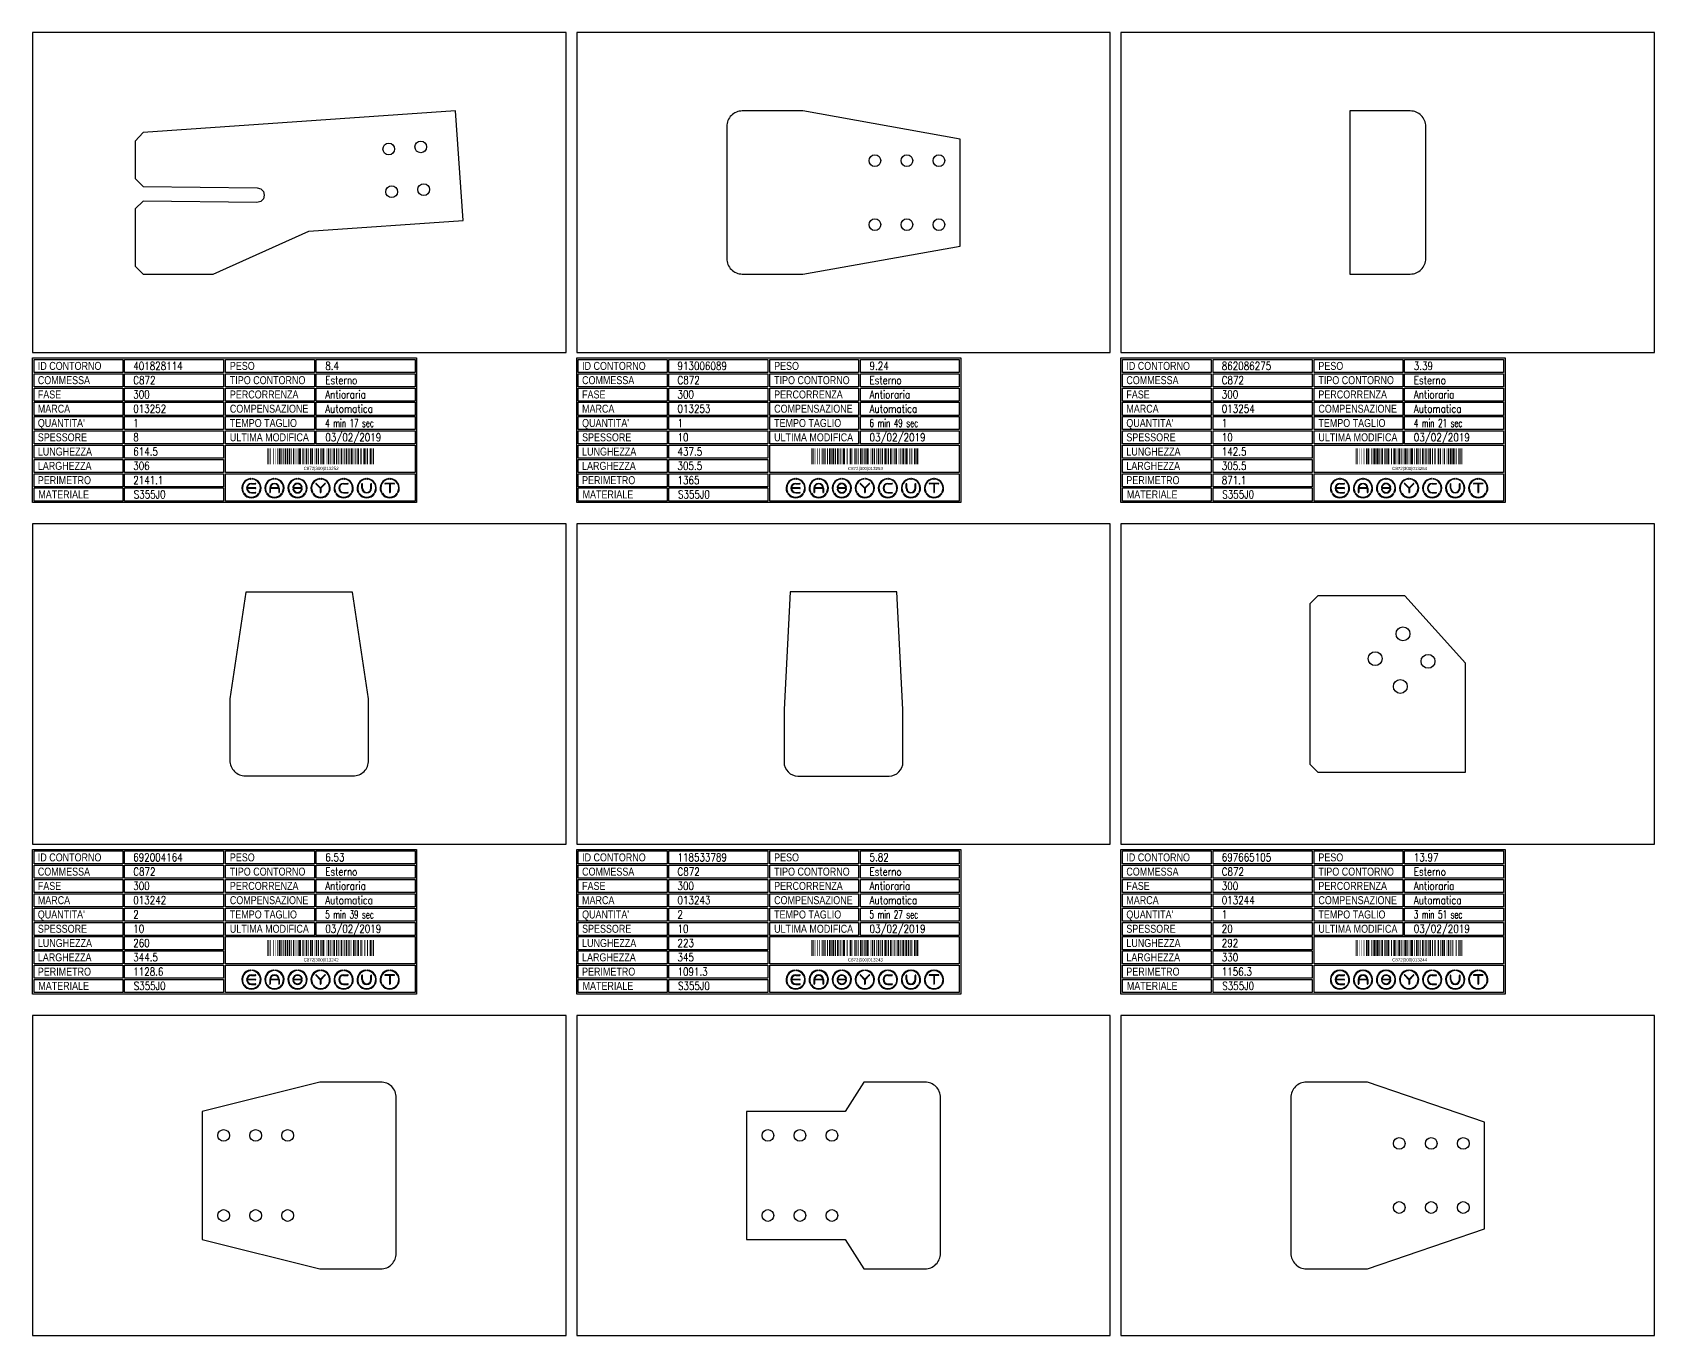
# Model space of a CAD drawing. Header units: millimetres. Extents: x 10000 to 53102, y 10000 to 35064.
# Drawn here: x 15100 to 18140, y 28938 to 31380 of the extents above; entities that cross this region are included whole.
import ezdxf
from ezdxf.enums import TextEntityAlignment as Align

# ---------------------------------------------------------------- set-up
doc = ezdxf.new("R2010")
doc.units = ezdxf.units.MM
doc.styles.add('EasyCutStyle', font='romans.shx', dxfattribs={"width": 0.8})
doc.styles.add('EasyCutStyle1', font='arial.ttf', dxfattribs={"width": 0.8})

# ---------------------------------------------------------------- blocks, each defined once
blk = doc.blocks.new('BlockShape01')
at = {"color": 253}
blk.add_lwpolyline([(0, 0), (720, 0), (720, -271), (0, -271)], close=True, dxfattribs=at)
at = {"color": 2}
for points in [[(3, -2.9), (169.3, -2.9), (169.3, -27.3), (3, -27.3)], [(3, -2.9), (169.3, -2.9), (169.3, -27.3), (3, -27.3)], [(3, -29.6), (169.3, -29.6), (169.3, -54), (3, -54)], [(361.9, -2.9), (528.3, -2.9), (528.3, -27.3), (361.9, -27.3)], [(361.9, -29.6), (528.3, -29.6), (528.3, -54), (361.9, -54)], [(3, -56.4), (169.3, -56.4), (169.3, -80.8), (3, -80.8)], [(361.9, -56.4), (528.3, -56.4), (528.3, -80.8), (361.9, -80.8)], [(3, -83.1), (169.3, -83.1), (169.3, -107.6), (3, -107.6)], [(361.9, -83.1), (528.3, -83.1), (528.3, -107.6), (361.9, -107.6)], [(3, -109.9), (169.3, -109.9), (169.3, -134.3), (3, -134.3)], [(361.9, -109.9), (528.3, -109.9), (528.3, -134.3), (361.9, -134.3)], [(3, -136.7), (169.3, -136.7), (169.3, -161.1), (3, -161.1)], [(361.9, -136.7), (528.3, -136.7), (528.3, -161.1), (361.9, -161.1)], [(3, -163.4), (169.3, -163.4), (169.3, -187.9), (3, -187.9)], [(3, -190.2), (169.3, -190.2), (169.3, -214.6), (3, -214.6)], [(3, -217), (169.3, -217), (169.3, -241.4), (3, -241.4)], [(3, -243.7), (169.3, -243.7), (169.3, -268.1), (3, -268.1)]]:
    blk.add_lwpolyline(points, close=True, dxfattribs=at)
at = {"color": 1}
for points in [[(172.7, -2.9), (358.1, -2.9), (358.1, -27.3), (172.7, -27.3)], [(172.7, -29.6), (358.1, -29.6), (358.1, -54), (172.7, -54)], [(531.6, -2.9), (717, -2.9), (717, -27.3), (531.6, -27.3)], [(531.6, -29.6), (717, -29.6), (717, -54), (531.6, -54)], [(172.7, -56.4), (358.1, -56.4), (358.1, -80.8), (172.7, -80.8)], [(531.6, -56.4), (717, -56.4), (717, -80.8), (531.6, -80.8)], [(172.7, -83.1), (358.1, -83.1), (358.1, -107.6), (172.7, -107.6)], [(531.6, -83.1), (717, -83.1), (717, -107.6), (531.6, -107.6)], [(172.7, -109.9), (358.1, -109.9), (358.1, -134.3), (172.7, -134.3)], [(531.6, -109.9), (717, -109.9), (717, -134.3), (531.6, -134.3)], [(172.7, -136.7), (358.1, -136.7), (358.1, -161.1), (172.7, -161.1)], [(531.6, -136.7), (717, -136.7), (717, -161.1), (531.6, -161.1)], [(172.7, -163.4), (358.1, -163.4), (358.1, -187.9), (172.7, -187.9)], [(361.9, -163.4), (717, -163.4), (717, -214.6), (361.9, -214.6)], [(172.7, -190.2), (358.1, -190.2), (358.1, -214.6), (172.7, -214.6)], [(172.7, -217), (358.1, -217), (358.1, -241.4), (172.7, -241.4)], [(361.9, -217), (717, -217), (717, -268.1), (361.9, -268.1)], [(172.7, -243.7), (358.1, -243.7), (358.1, -268.1), (172.7, -268.1)]]:
    blk.add_lwpolyline(points, close=True, dxfattribs=at)
at = {"color": 161, "style": 'EasyCutStyle1', "width": 0.8}
for s, p in [('ID CONTORNO', (10.1, -22.4)), ('PESO', (370, -22.4)), ('COMMESSA', (10.1, -49.1)), ('FASE', (10.1, -75.9)), ('TIPO CONTORNO', (370, -49.1)), ('PERCORRENZA', (370, -75.9)), ('MARCA', (10.1, -102.6)), ('COMPENSAZIONE', (370, -102.6)), ("QUANTITA'", (10.1, -129.4)), ('TEMPO TAGLIO', (370, -129.4)), ('SPESSORE', (10.1, -156.2)), ('ULTIMA MODIFICA', (370, -156.2)), ('LUNGHEZZA', (10.1, -182.9)), ('LARGHEZZA', (10.1, -209.7)), ('PERIMETRO', (10.1, -236.5)), ('MATERIALE', (11, -263.2))]:
    blk.add_text(s, height=15, dxfattribs=at).set_placement(p)
at = {"style": 'EasyCutStyle'}
for tag, p, width in [('IDSHAPE', (188.9, -22.4), 0.8), ('WEIGTHSHAPE', (548.8, -22.4), 0.8), ('ORDERSHAPE', (188.9, -49.1), 0.8), ('TYPESHAPE', (548.8, -49.1), 0.8), ('PHASESHAPE', (188.9, -75.9), 0.8), ('MKSHAPE', (188.9, -102.6), 0.8), ('JOUSHAPE', (548.8, -75.9), 0.8), ('COMPSHAPE', (548.8, -102.6), 0.8), ('QTASHAPE', (188.9, -129.4), 0.8), ('TIMECUTSHAPE', (548.8, -129.4), 0.65), ('TKSHAPE', (188.9, -156.2), 0.8), ('LASTMODIFYSHAPE', (548.8, -156.2), 0.8), ('LENGTHSHAPE', (188.9, -182.9), 0.8), ('HEIGHTSHAPE', (188.9, -209.7), 0.8), ('PERIMETERSHAPE', (188.9, -236.5), 0.8), ('MATSHAPE', (189.8, -263.2), 0.8)]:
    blk.add_attdef(tag, p, '', height=15, dxfattribs=dict(at, width=width))
blk = doc.blocks.new('Logo')
for color, points in [(140, [(-144.9, -7.2, -1), (-145.9, -7.6, -0.520567), (-131.2, 17.9, -1), (-131.1, 16.9, 0.520567)]), (256, [(-121.7, 0.5), (-137.5, 0.5, -0.394366), (-129.6, 7.9), (-121.7, 7.9, 1), (-121.7, 9), (-129.6, 9, 1), (-129.6, -9), (-121.7, -9, 1), (-121.7, -7.9), (-129.6, -7.9, -0.394366), (-137.5, -0.5), (-121.7, -0.5, 1)]), (140, [(-114.3, -7.2, 1), (-113.3, -7.6, 0.520567), (-128, 17.9, 0.916853), (-128.2, 16.9, 0.043377), (-128.1, 16.9, -0.520567)]), (140, [(-101.7, -7.2, -1), (-102.7, -7.6, -0.520567), (-88, 17.9, -1), (-87.9, 16.9, 0.520567)]), (140, [(-71.1, -7.2, 1), (-70.1, -7.6, 0.520567), (-84.8, 17.9, 1), (-84.9, 16.9, -0.520567)]), (140, [(-58.5, -7.2, -1), (-59.5, -7.6, -0.520567), (-44.8, 17.9, -1), (-44.7, 16.9, 0.520567)]), (256, [(-36.6, -0.5, -0.486114), (-35.5, -1.9, -0.776377), (-50.9, -2, 1), (-51.9, -2.3, 0.776377), (-34.5, -2.1, 0.486114), (-36.6, 0.5), (-49.8, 0.5, -0.486114), (-50.9, 1.9, -0.776377), (-35.5, 2, 1), (-34.5, 2.3, 0.776377), (-51.9, 2.1, 0.486114), (-49.8, -0.5)]), (140, [(-27.9, -7.2, 1), (-26.9, -7.6, 0.520567), (-41.6, 17.9, 1), (-41.7, 16.9, -0.520567)]), (140, [(-15.3, -7.2, -1), (-16.3, -7.6, -0.520567), (-1.6, 17.9, -1), (-1.5, 16.9, 0.520567)]), (256, [(0, 0.8), (-8.1, 8.8, 1), (-8.8, 8.1), (-0.5, -0.2), (-0.5, -7.9, 1), (0.5, -7.9), (0.5, -0.2), (8.8, 8.1, 1), (8.1, 8.8)]), (140, [(15.3, -7.2, 1), (16.3, -7.6, 0.520567), (1.6, 17.9, 1), (1.5, 16.9, -0.520567)]), (140, [(27.9, -7.2, -1), (26.9, -7.6, -0.520567), (41.6, 17.9, -1), (41.7, 16.9, 0.520567)]), (256, [(43.2, -9), (51.1, -9, 1), (51.1, -7.9), (43.2, -7.9, -1), (43.2, 7.9), (51.1, 7.9, 1), (51.1, 9), (43.2, 9, 1)]), (140, [(58.5, -7.2, 1), (59.5, -7.6, 0.520567), (44.8, 17.9, 1), (44.7, 16.9, -0.520567)]), (140, [(71.1, -7.2, -1), (70.1, -7.6, -0.520567), (84.8, 17.9, -1), (84.9, 16.9, 0.520567)]), (256, [(78.5, 0), (78.5, 7.9, 1), (77.4, 7.9), (77.4, 0, 1), (95.4, 0), (95.4, 7.9, 1), (94.3, 7.9), (94.3, 0, -1)]), (140, [(101.7, -7.2, 1), (102.7, -7.6, 0.520567), (88, 17.9, 1), (87.9, 16.9, -0.520567)]), (140, [(114.3, -7.2, -1), (113.3, -7.6, -0.520567), (128, 17.9, -1), (128.1, 16.9, 0.520567)]), (256, [(121.1, 9, 1), (121.1, 7.9), (129.1, 7.9), (129.1, -7.9, 1), (130.1, -7.9), (130.1, 7.9), (138.1, 7.9, 1), (138.1, 9)]), (140, [(144.9, -7.2, 1), (145.9, -7.6, 0.520567), (131.2, 17.9, 1), (131.1, 16.9, -0.520567)]), (140, [(-114.9, -10.3, 1), (-115.7, -9.7, -0.520567), (-143.5, -9.7, 1), (-144.3, -10.3, 0.520567)]), (140, [(-71.7, -10.3, 1), (-72.5, -9.7, -0.520567), (-100.3, -9.7, 1), (-101.1, -10.3, 0.520567)]), (140, [(-28.5, -10.3, 1), (-29.3, -9.7, -0.520567), (-57.1, -9.7, 1), (-57.9, -10.3, 0.520567)]), (140, [(14.7, -10.3, 1), (13.9, -9.7, -0.520567), (-13.9, -9.7, 1), (-14.7, -10.3, 0.520567)]), (140, [(57.9, -10.3, 1), (57.1, -9.7, -0.520567), (29.3, -9.7, 1), (28.5, -10.3, 0.520567)]), (140, [(101.1, -10.3, 1), (100.3, -9.7, -0.520567), (72.5, -9.7, 1), (71.7, -10.3, 0.520567)]), (140, [(144.3, -10.3, 1), (143.5, -9.7, -0.520567), (115.7, -9.7, 1), (114.9, -10.3, 0.520567)])]:
    blk.add_hatch(color=color).paths.add_polyline_path(points)
h = blk.add_hatch(color=256)
h.paths.add_polyline_path([(-78.5, -0.5), (-78.5, -7.9, 1), (-77.4, -7.9), (-77.4, 0, 1), (-95.4, 0), (-95.4, -7.9, 1), (-94.3, -7.9), (-94.3, -0.5)])
h.paths.add_polyline_path([(-94.3, 0.5, -0.933992), (-78.5, 0.5)], flags=16)
for p, q in [((-121.7, 0.5), (-137.5, 0.5)), ((-129.6, 9), (-121.7, 9)), ((-129.6, 7.9), (-121.7, 7.9)), ((-95.4, 0), (-95.4, -7.9)), ((-78.5, 0.5), (-94.3, 0.5)), ((-77.4, 0), (-77.4, -7.9)), ((-36.6, 0.5), (-49.8, 0.5)), ((-0.5, -0.2), (-8.8, 8.1)), ((0, 0.8), (-8.1, 8.8)), ((0, 0.8), (8.1, 8.8)), ((0.5, -0.2), (8.8, 8.1)), ((43.2, 9), (51.1, 9)), ((43.2, 7.9), (51.1, 7.9)), ((77.4, 0), (77.4, 7.9)), ((78.5, 0), (78.5, 7.9)), ((94.3, 0), (94.3, 7.9)), ((95.4, 0), (95.4, 7.9)), ((138.1, 9), (121.1, 9)), ((129.1, 7.9), (121.1, 7.9)), ((129.1, 7.9), (129.1, -7.9)), ((130.1, 7.9), (130.1, -7.9)), ((138.1, 7.9), (130.1, 7.9)), ((-121.7, -0.5), (-137.5, -0.5)), ((-129.6, -7.9), (-121.7, -7.9)), ((-129.6, -9), (-121.7, -9)), ((-94.3, -0.5), (-94.3, -7.9)), ((-78.5, -0.5), (-94.3, -0.5)), ((-78.5, -0.5), (-78.5, -7.9)), ((-36.6, -0.5), (-49.8, -0.5)), ((-0.5, -0.2), (-0.5, -7.9)), ((0.5, -0.2), (0.5, -7.9)), ((43.2, -7.9), (51.1, -7.9)), ((43.2, -9), (51.1, -9))]:
    blk.add_line(p, q)
at = {"color": 140}
for centre, radius, start, end in [((-129.6, 0), 18, 95, 205), ((-129.6, 0), 16.9, 95, 205), ((-131.1, 17.4), 0.54, 275, 95), ((-128.1, 17.4), 0.54, 85, 265), ((-129.6, 0), 16.9, 335, 85), ((-129.6, 0), 18, 335, 85), ((-86.4, 0), 18, 95, 205), ((-86.4, 0), 16.9, 95, 205), ((-87.9, 17.4), 0.54, 275, 95), ((-84.9, 17.4), 0.54, 85, 265), ((-86.4, 0), 16.9, 335, 85), ((-86.4, 0), 18, 335, 85), ((-43.2, 0), 18, 95, 205), ((-43.2, 0), 16.9, 95, 205), ((-44.7, 17.4), 0.54, 275, 95), ((-41.7, 17.4), 0.54, 85, 265), ((-43.2, 0), 16.9, 335, 85), ((-43.2, 0), 18, 335, 85), ((0, 0), 18, 95, 205), ((0, 0), 16.9, 95, 205), ((-1.5, 17.4), 0.54, 275, 95), ((1.5, 17.4), 0.54, 85, 265), ((0, 0), 16.9, 335, 85), ((0, 0), 18, 335, 85), ((43.2, 0), 18, 95, 205), ((43.2, 0), 16.9, 95, 205), ((41.7, 17.4), 0.54, 275, 95), ((44.7, 17.4), 0.54, 85, 265), ((43.2, 0), 16.9, 335, 85), ((43.2, 0), 18, 335, 85), ((86.4, 0), 18, 95, 205), ((86.4, 0), 16.9, 95, 205), ((84.9, 17.4), 0.54, 275, 95), ((87.9, 17.4), 0.54, 85, 265), ((86.4, 0), 16.9, 335, 85), ((86.4, 0), 18, 335, 85), ((129.6, 0), 18, 95, 205), ((129.6, 0), 16.9, 95, 205), ((128.1, 17.4), 0.54, 275, 95), ((131.1, 17.4), 0.54, 85, 265), ((129.6, 0), 16.9, 335, 85), ((129.6, 0), 18, 335, 85), ((-145.4, -7.4), 0.54, 205, 25), ((-143.9, -10), 0.54, 35, 215), ((-129.6, 0), 18, 215, 325), ((-129.6, 0), 16.9, 215, 325), ((-115.3, -10), 0.54, 325, 145), ((-113.8, -7.4), 0.54, 155, 335), ((-102.2, -7.4), 0.54, 205, 25), ((-100.7, -10), 0.54, 35, 215), ((-86.4, 0), 18, 215, 325), ((-86.4, 0), 16.9, 215, 325), ((-72.1, -10), 0.54, 325, 145), ((-70.6, -7.4), 0.54, 155, 335), ((-59, -7.4), 0.54, 205, 25), ((-57.5, -10), 0.54, 35, 215), ((-43.2, 0), 18, 215, 325), ((-43.2, 0), 16.9, 215, 325), ((-28.9, -10), 0.54, 325, 145), ((-27.4, -7.4), 0.54, 155, 335), ((-15.8, -7.4), 0.54, 205, 25), ((-14.3, -10), 0.54, 35, 215), ((0, 0), 18, 215, 325), ((0, 0), 16.9, 215, 325), ((14.3, -10), 0.54, 325, 145), ((15.8, -7.4), 0.54, 155, 335), ((27.4, -7.4), 0.54, 205, 25), ((28.9, -10), 0.54, 35, 215), ((43.2, 0), 18, 215, 325), ((43.2, 0), 16.9, 215, 325), ((57.5, -10), 0.54, 325, 145), ((59, -7.4), 0.54, 155, 335), ((70.6, -7.4), 0.54, 205, 25), ((72.1, -10), 0.54, 35, 215), ((86.4, 0), 18, 215, 325), ((86.4, 0), 16.9, 215, 325), ((100.7, -10), 0.54, 325, 145), ((102.2, -7.4), 0.54, 155, 335), ((113.8, -7.4), 0.54, 205, 25), ((115.3, -10), 0.54, 35, 215), ((129.6, 0), 18, 215, 325), ((129.6, 0), 16.9, 215, 325), ((143.9, -10), 0.54, 325, 145), ((145.4, -7.4), 0.54, 155, 335)]:
    blk.add_arc(centre, radius, start, end, dxfattribs=at)
for centre, radius, start, end in [((-129.6, 0), 9, 90, 270), ((-129.6, 0), 7.92, 90, 176.0904), ((-121.7, 8.5), 0.54, 270, 90), ((-121.7, 0), 0.54, 270, 90), ((-86.4, 0), 9, 0, 180), ((-86.4, 0), 7.92, 3.9096, 176.0904), ((-49.8, 1.6), 2.16, 166.2998, 270), ((-43.2, 0), 9, 15, 166.2998), ((-43.2, 0), 7.92, 15, 166.2998), ((-49.8, 1.6), 1.08, 166.2998, 270), ((-36.6, -1.6), 2.16, 346.2998, 90), ((-35, 2.2), 0.54, 195, 15), ((-8.5, 8.5), 0.54, 45, 225), ((8.5, 8.5), 0.54, 315, 135), ((43.2, 0), 9, 90, 270), ((43.2, 0), 7.92, 90, 270), ((51.1, 8.5), 0.54, 270, 90), ((77.9, 7.9), 0.54, 0, 180), ((86.4, 0), 9, 180, 0), ((86.4, 0), 7.92, 180, 0), ((94.9, 7.9), 0.54, 0, 180), ((121.1, 8.5), 0.54, 90, 270), ((138.1, 8.5), 0.54, 270, 90), ((-129.6, 0), 7.92, 183.9096, 270), ((-121.7, -8.5), 0.54, 270, 90), ((-94.9, -7.9), 0.54, 180, 0), ((-77.9, -7.9), 0.54, 180, 0), ((-51.4, -2.2), 0.54, 15, 195), ((-43.2, 0), 9, 195, 346.2998), ((-43.2, 0), 7.92, 195, 346.2998), ((-36.6, -1.6), 1.08, 346.2998, 90), ((0, -7.9), 0.54, 180, 0), ((51.1, -8.5), 0.54, 270, 90), ((129.6, -7.9), 0.54, 180, 0)]:
    blk.add_arc(centre, radius, start, end)
blk = doc.blocks.new('692004164_128', base_point=(170, -347.8))
at = {"linetype": 'Continuous'}
for points, const_width in [([(171, -347.8), (171, -317.8)], 2), ([(173.5, -347.8), (173.5, -317.8)], 1), ([(176.5, -347.8), (176.5, -317.8)], 1), ([(181.5, -347.8), (181.5, -317.8)], 1), ([(185.5, -347.8), (185.5, -317.8)], 1), ([(190, -347.8), (190, -317.8)], 2), ([(193.5, -347.8), (193.5, -317.8)], 3), ([(196.5, -347.8), (196.5, -317.8)], 1), ([(200, -347.8), (200, -317.8)], 2), ([(204.5, -347.8), (204.5, -317.8)], 3), ([(208, -347.8), (208, -317.8)], 2), ([(211.5, -347.8), (211.5, -317.8)], 3), ([(215, -347.8), (215, -317.8)], 2), ([(219.5, -347.8), (219.5, -317.8)], 3), ([(223.5, -347.8), (223.5, -317.8)], 1), ([(225.5, -347.8), (225.5, -317.8)], 1), ([(227.5, -347.8), (227.5, -317.8)], 1), ([(231, -347.8), (231, -317.8)], 4), ([(237, -347.8), (237, -317.8)], 2), ([(240.5, -347.8), (240.5, -317.8)], 1), ([(243.5, -347.8), (243.5, -317.8)], 3), ([(247.5, -347.8), (247.5, -317.8)], 1), ([(251.5, -347.8), (251.5, -317.8)], 3), ([(255, -347.8), (255, -317.8)], 2), ([(258.5, -347.8), (258.5, -317.8)], 1), ([(262.5, -347.8), (262.5, -317.8)], 3), ([(266, -347.8), (266, -317.8)], 2), ([(269.5, -347.8), (269.5, -317.8)], 1), ([(271.5, -347.8), (271.5, -317.8)], 1), ([(275, -347.8), (275, -317.8)], 4), ([(280.5, -347.8), (280.5, -317.8)], 1), ([(284.5, -347.8), (284.5, -317.8)], 3), ([(288, -347.8), (288, -317.8)], 2), ([(291.5, -347.8), (291.5, -317.8)], 1), ([(295.5, -347.8), (295.5, -317.8)], 3), ([(300, -347.8), (300, -317.8)], 2), ([(303, -347.8), (303, -317.8)], 2), ([(306.5, -347.8), (306.5, -317.8)], 1), ([(309.5, -347.8), (309.5, -317.8)], 3), ([(314, -347.8), (314, -317.8)], 2), ([(318.5, -347.8), (318.5, -317.8)], 3), ([(322.5, -347.8), (322.5, -317.8)], 1), ([(325, -347.8), (325, -317.8)], 2), ([(328.5, -347.8), (328.5, -317.8)], 1), ([(332.5, -347.8), (332.5, -317.8)], 3), ([(336, -347.8), (336, -317.8)], 2), ([(340.5, -347.8), (340.5, -317.8)], 3), ([(344.5, -347.8), (344.5, -317.8)], 1), ([(346.5, -347.8), (346.5, -317.8)], 1), ([(348.5, -347.8), (348.5, -317.8)], 1), ([(353, -347.8), (353, -317.8)], 2), ([(358, -347.8), (358, -317.8)], 2), ([(363.5, -347.8), (363.5, -317.8)], 3), ([(366.5, -347.8), (366.5, -317.8)], 1), ([(369, -347.8), (369, -317.8)], 2)]:
    blk.add_lwpolyline(points, dxfattribs=dict(at, const_width=const_width))
blk.add_text('C872|300|013242', height=6).set_placement((271, -358.3), align=Align.CENTER)
blk = doc.blocks.new('118533789_128', base_point=(151.5, -347.5))
at = {"linetype": 'Continuous'}
for points, const_width in [([(152.5, -347.5), (152.5, -317.5)], 2), ([(155, -347.5), (155, -317.5)], 1), ([(158, -347.5), (158, -317.5)], 1), ([(163, -347.5), (163, -317.5)], 1), ([(167, -347.5), (167, -317.5)], 1), ([(171.5, -347.5), (171.5, -317.5)], 2), ([(175, -347.5), (175, -317.5)], 3), ([(178, -347.5), (178, -317.5)], 1), ([(181.5, -347.5), (181.5, -317.5)], 2), ([(186, -347.5), (186, -317.5)], 3), ([(189.5, -347.5), (189.5, -317.5)], 2), ([(193, -347.5), (193, -317.5)], 3), ([(196.5, -347.5), (196.5, -317.5)], 2), ([(201, -347.5), (201, -317.5)], 3), ([(205, -347.5), (205, -317.5)], 1), ([(207, -347.5), (207, -317.5)], 1), ([(209, -347.5), (209, -317.5)], 1), ([(212.5, -347.5), (212.5, -317.5)], 4), ([(218.5, -347.5), (218.5, -317.5)], 2), ([(222, -347.5), (222, -317.5)], 1), ([(225, -347.5), (225, -317.5)], 3), ([(229, -347.5), (229, -317.5)], 1), ([(233, -347.5), (233, -317.5)], 3), ([(236.5, -347.5), (236.5, -317.5)], 2), ([(240, -347.5), (240, -317.5)], 1), ([(244, -347.5), (244, -317.5)], 3), ([(247.5, -347.5), (247.5, -317.5)], 2), ([(251, -347.5), (251, -317.5)], 1), ([(253, -347.5), (253, -317.5)], 1), ([(256.5, -347.5), (256.5, -317.5)], 4), ([(262, -347.5), (262, -317.5)], 1), ([(266, -347.5), (266, -317.5)], 3), ([(269.5, -347.5), (269.5, -317.5)], 2), ([(273, -347.5), (273, -317.5)], 1), ([(277, -347.5), (277, -317.5)], 3), ([(281.5, -347.5), (281.5, -317.5)], 2), ([(284.5, -347.5), (284.5, -317.5)], 2), ([(288, -347.5), (288, -317.5)], 1), ([(291, -347.5), (291, -317.5)], 3), ([(295.5, -347.5), (295.5, -317.5)], 2), ([(300, -347.5), (300, -317.5)], 3), ([(304, -347.5), (304, -317.5)], 1), ([(306.5, -347.5), (306.5, -317.5)], 2), ([(310, -347.5), (310, -317.5)], 1), ([(314, -347.5), (314, -317.5)], 3), ([(317.5, -347.5), (317.5, -317.5)], 2), ([(321, -347.5), (321, -317.5)], 1), ([(324, -347.5), (324, -317.5)], 3), ([(329, -347.5), (329, -317.5)], 3), ([(333, -347.5), (333, -317.5)], 3), ([(336.5, -347.5), (336.5, -317.5)], 2), ([(339.5, -347.5), (339.5, -317.5)], 2), ([(345, -347.5), (345, -317.5)], 3), ([(348, -347.5), (348, -317.5)], 1), ([(350.5, -347.5), (350.5, -317.5)], 2)]:
    blk.add_lwpolyline(points, dxfattribs=dict(at, const_width=const_width))
blk.add_text('C872|300|013243', height=6).set_placement((252.5, -358), align=Align.CENTER)
blk = doc.blocks.new('697665105_128', base_point=(186, -355))
at = {"linetype": 'Continuous'}
for points, const_width in [([(187, -355), (187, -325)], 2), ([(189.5, -355), (189.5, -325)], 1), ([(192.5, -355), (192.5, -325)], 1), ([(197.5, -355), (197.5, -325)], 1), ([(201.5, -355), (201.5, -325)], 1), ([(206, -355), (206, -325)], 2), ([(209.5, -355), (209.5, -325)], 3), ([(212.5, -355), (212.5, -325)], 1), ([(216, -355), (216, -325)], 2), ([(220.5, -355), (220.5, -325)], 3), ([(224, -355), (224, -325)], 2), ([(227.5, -355), (227.5, -325)], 3), ([(231, -355), (231, -325)], 2), ([(235.5, -355), (235.5, -325)], 3), ([(239.5, -355), (239.5, -325)], 1), ([(241.5, -355), (241.5, -325)], 1), ([(243.5, -355), (243.5, -325)], 1), ([(247, -355), (247, -325)], 4), ([(253, -355), (253, -325)], 2), ([(256.5, -355), (256.5, -325)], 1), ([(259.5, -355), (259.5, -325)], 3), ([(263.5, -355), (263.5, -325)], 1), ([(267.5, -355), (267.5, -325)], 3), ([(271, -355), (271, -325)], 2), ([(274.5, -355), (274.5, -325)], 1), ([(278.5, -355), (278.5, -325)], 3), ([(282, -355), (282, -325)], 2), ([(285.5, -355), (285.5, -325)], 1), ([(287.5, -355), (287.5, -325)], 1), ([(291, -355), (291, -325)], 4), ([(296.5, -355), (296.5, -325)], 1), ([(300.5, -355), (300.5, -325)], 3), ([(304, -355), (304, -325)], 2), ([(307.5, -355), (307.5, -325)], 1), ([(311.5, -355), (311.5, -325)], 3), ([(316, -355), (316, -325)], 2), ([(319, -355), (319, -325)], 2), ([(322.5, -355), (322.5, -325)], 1), ([(325.5, -355), (325.5, -325)], 3), ([(330, -355), (330, -325)], 2), ([(334.5, -355), (334.5, -325)], 3), ([(338.5, -355), (338.5, -325)], 1), ([(341, -355), (341, -325)], 2), ([(344.5, -355), (344.5, -325)], 1), ([(348.5, -355), (348.5, -325)], 3), ([(352, -355), (352, -325)], 2), ([(355.5, -355), (355.5, -325)], 1), ([(359.5, -355), (359.5, -325)], 3), ([(362.5, -355), (362.5, -325)], 1), ([(364.5, -355), (364.5, -325)], 1), ([(368, -355), (368, -325)], 2), ([(374, -355), (374, -325)], 2), ([(379.5, -355), (379.5, -325)], 3), ([(382.5, -355), (382.5, -325)], 1), ([(385, -355), (385, -325)], 2)]:
    blk.add_lwpolyline(points, dxfattribs=dict(at, const_width=const_width))
blk.add_text('C872|300|013244', height=6).set_placement((287, -365.5), align=Align.CENTER)
blk = doc.blocks.new('401828114_128', base_point=(347.25, -367))
at = {"linetype": 'Continuous'}
for points, const_width in [([(348.25, -367), (348.25, -337)], 2), ([(350.75, -367), (350.75, -337)], 1), ([(353.75, -367), (353.75, -337)], 1), ([(358.75, -367), (358.75, -337)], 1), ([(362.75, -367), (362.75, -337)], 1), ([(367.25, -367), (367.25, -337)], 2), ([(370.75, -367), (370.75, -337)], 3), ([(373.75, -367), (373.75, -337)], 1), ([(377.25, -367), (377.25, -337)], 2), ([(381.75, -367), (381.75, -337)], 3), ([(385.25, -367), (385.25, -337)], 2), ([(388.75, -367), (388.75, -337)], 3), ([(392.25, -367), (392.25, -337)], 2), ([(396.75, -367), (396.75, -337)], 3), ([(400.75, -367), (400.75, -337)], 1), ([(402.75, -367), (402.75, -337)], 1), ([(404.75, -367), (404.75, -337)], 1), ([(408.25, -367), (408.25, -337)], 4), ([(414.25, -367), (414.25, -337)], 2), ([(417.75, -367), (417.75, -337)], 1), ([(420.75, -367), (420.75, -337)], 3), ([(424.75, -367), (424.75, -337)], 1), ([(428.75, -367), (428.75, -337)], 3), ([(432.25, -367), (432.25, -337)], 2), ([(435.75, -367), (435.75, -337)], 1), ([(439.75, -367), (439.75, -337)], 3), ([(443.25, -367), (443.25, -337)], 2), ([(446.75, -367), (446.75, -337)], 1), ([(448.75, -367), (448.75, -337)], 1), ([(452.25, -367), (452.25, -337)], 4), ([(457.75, -367), (457.75, -337)], 1), ([(461.75, -367), (461.75, -337)], 3), ([(465.25, -367), (465.25, -337)], 2), ([(468.75, -367), (468.75, -337)], 1), ([(472.75, -367), (472.75, -337)], 3), ([(477.25, -367), (477.25, -337)], 2), ([(480.25, -367), (480.25, -337)], 2), ([(483.75, -367), (483.75, -337)], 1), ([(486.75, -367), (486.75, -337)], 3), ([(491.25, -367), (491.25, -337)], 2), ([(495.75, -367), (495.75, -337)], 3), ([(499.75, -367), (499.75, -337)], 1), ([(502.25, -367), (502.25, -337)], 2), ([(505.75, -367), (505.75, -337)], 3), ([(509.75, -367), (509.75, -337)], 1), ([(513.25, -367), (513.25, -337)], 2), ([(517.75, -367), (517.75, -337)], 3), ([(521.75, -367), (521.75, -337)], 1), ([(523.75, -367), (523.75, -337)], 1), ([(528.75, -367), (528.75, -337)], 3), ([(532.25, -367), (532.25, -337)], 2), ([(535.25, -367), (535.25, -337)], 2), ([(540.75, -367), (540.75, -337)], 3), ([(543.75, -367), (543.75, -337)], 1), ([(546.25, -367), (546.25, -337)], 2)]:
    blk.add_lwpolyline(points, dxfattribs=dict(at, const_width=const_width))
blk.add_text('C872|300|013252', height=6).set_placement((448.25, -377.5), align=Align.CENTER)
blk = doc.blocks.new('913006089_128', base_point=(258.7, -367.2))
at = {"linetype": 'Continuous'}
for points, const_width in [([(259.7, -367.2), (259.7, -337.2)], 2), ([(262.2, -367.2), (262.2, -337.2)], 1), ([(265.2, -367.2), (265.2, -337.2)], 1), ([(270.2, -367.2), (270.2, -337.2)], 1), ([(274.2, -367.2), (274.2, -337.2)], 1), ([(278.7, -367.2), (278.7, -337.2)], 2), ([(282.2, -367.2), (282.2, -337.2)], 3), ([(285.2, -367.2), (285.2, -337.2)], 1), ([(288.7, -367.2), (288.7, -337.2)], 2), ([(293.2, -367.2), (293.2, -337.2)], 3), ([(296.7, -367.2), (296.7, -337.2)], 2), ([(300.2, -367.2), (300.2, -337.2)], 3), ([(303.7, -367.2), (303.7, -337.2)], 2), ([(308.2, -367.2), (308.2, -337.2)], 3), ([(312.2, -367.2), (312.2, -337.2)], 1), ([(314.2, -367.2), (314.2, -337.2)], 1), ([(316.2, -367.2), (316.2, -337.2)], 1), ([(319.7, -367.2), (319.7, -337.2)], 4), ([(325.7, -367.2), (325.7, -337.2)], 2), ([(329.2, -367.2), (329.2, -337.2)], 1), ([(332.2, -367.2), (332.2, -337.2)], 3), ([(336.2, -367.2), (336.2, -337.2)], 1), ([(340.2, -367.2), (340.2, -337.2)], 3), ([(343.7, -367.2), (343.7, -337.2)], 2), ([(347.2, -367.2), (347.2, -337.2)], 1), ([(351.2, -367.2), (351.2, -337.2)], 3), ([(354.7, -367.2), (354.7, -337.2)], 2), ([(358.2, -367.2), (358.2, -337.2)], 1), ([(360.2, -367.2), (360.2, -337.2)], 1), ([(363.7, -367.2), (363.7, -337.2)], 4), ([(369.2, -367.2), (369.2, -337.2)], 1), ([(373.2, -367.2), (373.2, -337.2)], 3), ([(376.7, -367.2), (376.7, -337.2)], 2), ([(380.2, -367.2), (380.2, -337.2)], 1), ([(384.2, -367.2), (384.2, -337.2)], 3), ([(388.7, -367.2), (388.7, -337.2)], 2), ([(391.7, -367.2), (391.7, -337.2)], 2), ([(395.2, -367.2), (395.2, -337.2)], 1), ([(398.2, -367.2), (398.2, -337.2)], 3), ([(402.7, -367.2), (402.7, -337.2)], 2), ([(407.2, -367.2), (407.2, -337.2)], 3), ([(411.2, -367.2), (411.2, -337.2)], 1), ([(413.7, -367.2), (413.7, -337.2)], 2), ([(417.2, -367.2), (417.2, -337.2)], 3), ([(421.2, -367.2), (421.2, -337.2)], 1), ([(424.7, -367.2), (424.7, -337.2)], 2), ([(428.2, -367.2), (428.2, -337.2)], 1), ([(431.2, -367.2), (431.2, -337.2)], 3), ([(436.7, -367.2), (436.7, -337.2)], 4), ([(442.2, -367.2), (442.2, -337.2)], 1), ([(444.2, -367.2), (444.2, -337.2)], 1), ([(446.7, -367.2), (446.7, -337.2)], 2), ([(452.2, -367.2), (452.2, -337.2)], 3), ([(455.2, -367.2), (455.2, -337.2)], 1), ([(457.7, -367.2), (457.7, -337.2)], 2)]:
    blk.add_lwpolyline(points, dxfattribs=dict(at, const_width=const_width))
blk.add_text('C872|300|013253', height=6).set_placement((359.7, -377.8), align=Align.CENTER)
blk = doc.blocks.new('862086275_128', base_point=(111.3, -367.2))
at = {"linetype": 'Continuous'}
for points, const_width in [([(112.3, -367.2), (112.3, -337.2)], 2), ([(114.8, -367.2), (114.8, -337.2)], 1), ([(117.8, -367.2), (117.8, -337.2)], 1), ([(122.8, -367.2), (122.8, -337.2)], 1), ([(126.8, -367.2), (126.8, -337.2)], 1), ([(131.3, -367.2), (131.3, -337.2)], 2), ([(134.8, -367.2), (134.8, -337.2)], 3), ([(137.8, -367.2), (137.8, -337.2)], 1), ([(141.3, -367.2), (141.3, -337.2)], 2), ([(145.8, -367.2), (145.8, -337.2)], 3), ([(149.3, -367.2), (149.3, -337.2)], 2), ([(152.8, -367.2), (152.8, -337.2)], 3), ([(156.3, -367.2), (156.3, -337.2)], 2), ([(160.8, -367.2), (160.8, -337.2)], 3), ([(164.8, -367.2), (164.8, -337.2)], 1), ([(166.8, -367.2), (166.8, -337.2)], 1), ([(168.8, -367.2), (168.8, -337.2)], 1), ([(172.3, -367.2), (172.3, -337.2)], 4), ([(178.3, -367.2), (178.3, -337.2)], 2), ([(181.8, -367.2), (181.8, -337.2)], 1), ([(184.8, -367.2), (184.8, -337.2)], 3), ([(188.8, -367.2), (188.8, -337.2)], 1), ([(192.8, -367.2), (192.8, -337.2)], 3), ([(196.3, -367.2), (196.3, -337.2)], 2), ([(199.8, -367.2), (199.8, -337.2)], 1), ([(203.8, -367.2), (203.8, -337.2)], 3), ([(207.3, -367.2), (207.3, -337.2)], 2), ([(210.8, -367.2), (210.8, -337.2)], 1), ([(212.8, -367.2), (212.8, -337.2)], 1), ([(216.3, -367.2), (216.3, -337.2)], 4), ([(221.8, -367.2), (221.8, -337.2)], 1), ([(225.8, -367.2), (225.8, -337.2)], 3), ([(229.3, -367.2), (229.3, -337.2)], 2), ([(232.8, -367.2), (232.8, -337.2)], 1), ([(236.8, -367.2), (236.8, -337.2)], 3), ([(241.3, -367.2), (241.3, -337.2)], 2), ([(244.3, -367.2), (244.3, -337.2)], 2), ([(247.8, -367.2), (247.8, -337.2)], 1), ([(250.8, -367.2), (250.8, -337.2)], 3), ([(255.3, -367.2), (255.3, -337.2)], 2), ([(259.8, -367.2), (259.8, -337.2)], 3), ([(263.8, -367.2), (263.8, -337.2)], 1), ([(266.3, -367.2), (266.3, -337.2)], 2), ([(269.8, -367.2), (269.8, -337.2)], 3), ([(273.8, -367.2), (273.8, -337.2)], 1), ([(277.3, -367.2), (277.3, -337.2)], 2), ([(280.8, -367.2), (280.8, -337.2)], 1), ([(284.8, -367.2), (284.8, -337.2)], 3), ([(289.3, -367.2), (289.3, -337.2)], 4), ([(293.8, -367.2), (293.8, -337.2)], 3), ([(296.8, -367.2), (296.8, -337.2)], 1), ([(299.3, -367.2), (299.3, -337.2)], 2), ([(304.8, -367.2), (304.8, -337.2)], 3), ([(307.8, -367.2), (307.8, -337.2)], 1), ([(310.3, -367.2), (310.3, -337.2)], 2)]:
    blk.add_lwpolyline(points, dxfattribs=dict(at, const_width=const_width))
blk.add_text('C872|300|013254', height=6).set_placement((212.3, -377.8), align=Align.CENTER)

msp = doc.modelspace()

# ---------------------------------------------------------------- linework, layer by layer
for p, q in [((16100, 31380), (15100, 31380)), ((15100, 31380), (15100, 30780)), ((16100, 30780), (16100, 31380)), ((17120, 31380), (16120, 31380)), ((16120, 31380), (16120, 30780)), ((17120, 30780), (17120, 31380)), ((18140, 31380), (17140, 31380)), ((17140, 31380), (17140, 30780)), ((18140, 30780), (18140, 31380)), ((15100, 30780), (16100, 30780)), ((16120, 30780), (17120, 30780)), ((17140, 30780), (18140, 30780)), ((16100, 30459), (15100, 30459)), ((15100, 30459), (15100, 29859)), ((16100, 29859), (16100, 30459)), ((17120, 30459), (16120, 30459)), ((16120, 30459), (16120, 29859)), ((17120, 29859), (17120, 30459)), ((18140, 30459), (17140, 30459)), ((17140, 30459), (17140, 29859)), ((18140, 29859), (18140, 30459)), ((15100, 29859), (16100, 29859)), ((16120, 29859), (17120, 29859)), ((17140, 29859), (18140, 29859)), ((16100, 29538), (15100, 29538)), ((15100, 29538), (15100, 28938)), ((16100, 28938), (16100, 29538)), ((17120, 29538), (16120, 29538)), ((16120, 29538), (16120, 28938)), ((17120, 28938), (17120, 29538)), ((18140, 29538), (17140, 29538)), ((17140, 29538), (17140, 28938)), ((18140, 28938), (18140, 29538)), ((15100, 28938), (16100, 28938)), ((16120, 28938), (17120, 28938)), ((17140, 28938), (18140, 28938))]:
    msp.add_line(p, q)
at = {"color": 2}
for points in [[(15307.8, 30927), (15438.8, 30927), (15617.8, 31007.5), (15907.3, 31027.5), (15892.8, 31233), (15307.8, 31192.5), (15292.8, 31176), (15292.8, 31106.5), (15307.8, 31091.5), (15521.3, 31088.5), (15527.8, 31087), (15532.8, 31082), (15534.3, 31075), (15532.8, 31068), (15527.8, 31063.5), (15520.8, 31061.5), (15307.8, 31064), (15292.8, 31049.5), (15292.8, 30942)], [(17509, 29994), (17786, 29994), (17786, 30198), (17672, 30324), (17509, 30324), (17494, 30309), (17494, 30009)]]:
    msp.add_lwpolyline(points, close=True, dxfattribs=at)
for points in [[(16543.8, 30927.3), (16838.8, 30979.8), (16838.8, 31179.8), (16543.8, 31232.8), (16430.3, 31232.8, 0.414214), (16401.3, 31203.8), (16401.3, 30956.3, 0.414214), (16430.3, 30927.3)], [(17568.8, 30927.3), (17682.3, 30927.3, 0.414214), (17711.3, 30956.3), (17711.3, 31203.8, 0.414214), (17682.3, 31232.8), (17568.8, 31232.8)], [(15701, 29986.8, 0.414214), (15730, 30015.8), (15730, 30131.3), (15700, 30331.3), (15500, 30331.3), (15470, 30131.3), (15470, 30015.8, 0.414214), (15499, 29986.8)], [(16705.5, 29986.5, 0.414214), (16731.5, 30012.5), (16731.5, 30111.5), (16720, 30331.5), (16520, 30331.5), (16508.5, 30111.5), (16508.5, 30012.5, 0.414214), (16534.5, 29986.5)], [(15638.3, 29063), (15752.8, 29063, 0.414214), (15781.8, 29092), (15781.8, 29384, 0.414214), (15752.8, 29413), (15638.3, 29413), (15418.3, 29358), (15418.3, 29118)], [(16658.3, 29063), (16772.8, 29063, 0.414214), (16801.8, 29092), (16801.8, 29384, 0.414214), (16772.8, 29413), (16658.3, 29413), (16623.3, 29358), (16438.3, 29358), (16438.3, 29118), (16623.3, 29118)], [(17602, 29063), (17821.5, 29138), (17821.5, 29338), (17602, 29413), (17487.5, 29413, 0.414214), (17458.5, 29384), (17458.5, 29092, 0.414214), (17487.5, 29063)]]:
    msp.add_lwpolyline(points, format="xyb", close=True, dxfattribs=at)
at = {"color": 4}
for centre, radius in [((15767.8, 31161.5), 11), ((15827.8, 31165.5), 11), ((16678.8, 31139.8), 11), ((16738.8, 31139.8), 11), ((16798.8, 31139.8), 11), ((15773.3, 31081.5), 11), ((15833.3, 31085.5), 11), ((16678.8, 31019.8), 11), ((16738.8, 31019.8), 11), ((16798.8, 31019.8), 11), ((17668.5, 30253), 13), ((17616.5, 30206.5), 13), ((17715.5, 30201.5), 13), ((17663.5, 30154.5), 13), ((15458.3, 29313), 11), ((15518.3, 29313), 11), ((15578.3, 29313), 11), ((16478.3, 29313), 11), ((16538.3, 29313), 11), ((16598.3, 29313), 11), ((17661.5, 29298), 11), ((17721.5, 29298), 11), ((17781.5, 29298), 11), ((17661.5, 29178), 11), ((17721.5, 29178), 11), ((17781.5, 29178), 11), ((15458.3, 29163), 11), ((15518.3, 29163), 11), ((15578.3, 29163), 11), ((16478.3, 29163), 11), ((16538.3, 29163), 11), ((16598.3, 29163), 11)]:
    msp.add_circle(centre, radius, dxfattribs=at)

# ---------------------------------------------------------------- block references
for p, values in [((15100, 30770), {'IDSHAPE': '401828114', 'ORDERSHAPE': 'C872', 'PHASESHAPE': '300', 'MKSHAPE': '013252', 'TKSHAPE': '8', 'LENGTHSHAPE': '614.5', 'HEIGHTSHAPE': '306', 'MATSHAPE': 'S355J0', 'LASTMODIFYSHAPE': '03/02/2019', 'PERIMETERSHAPE': '2141.1', 'WEIGTHSHAPE': '8.4', 'TYPESHAPE': 'Esterno', 'JOUSHAPE': 'Antioraria', 'COMPSHAPE': 'Automatica', 'TIMECUTSHAPE': '4 min 17 sec', 'QTASHAPE': '1'}), ((16120, 30770), {'IDSHAPE': '913006089', 'ORDERSHAPE': 'C872', 'PHASESHAPE': '300', 'MKSHAPE': '013253', 'TKSHAPE': '10', 'LENGTHSHAPE': '437.5', 'HEIGHTSHAPE': '305.5', 'MATSHAPE': 'S355J0', 'LASTMODIFYSHAPE': '03/02/2019', 'PERIMETERSHAPE': '1365', 'WEIGTHSHAPE': '9.24', 'TYPESHAPE': 'Esterno', 'JOUSHAPE': 'Antioraria', 'COMPSHAPE': 'Automatica', 'TIMECUTSHAPE': '6 min 49 sec', 'QTASHAPE': '1'}), ((17140, 30770), {'IDSHAPE': '862086275', 'ORDERSHAPE': 'C872', 'PHASESHAPE': '300', 'MKSHAPE': '013254', 'TKSHAPE': '10', 'LENGTHSHAPE': '142.5', 'HEIGHTSHAPE': '305.5', 'MATSHAPE': 'S355J0', 'LASTMODIFYSHAPE': '03/02/2019', 'PERIMETERSHAPE': '871.1', 'WEIGTHSHAPE': '3.39', 'TYPESHAPE': 'Esterno', 'JOUSHAPE': 'Antioraria', 'COMPSHAPE': 'Automatica', 'TIMECUTSHAPE': '4 min 21 sec', 'QTASHAPE': '1'}), ((15100, 29849), {'IDSHAPE': '692004164', 'ORDERSHAPE': 'C872', 'PHASESHAPE': '300', 'MKSHAPE': '013242', 'TKSHAPE': '10', 'LENGTHSHAPE': '260', 'HEIGHTSHAPE': '344.5', 'MATSHAPE': 'S355J0', 'LASTMODIFYSHAPE': '03/02/2019', 'PERIMETERSHAPE': '1128.6', 'WEIGTHSHAPE': '6.53', 'TYPESHAPE': 'Esterno', 'JOUSHAPE': 'Antioraria', 'COMPSHAPE': 'Automatica', 'TIMECUTSHAPE': '5 min 39 sec', 'QTASHAPE': '2'}), ((16120, 29849), {'IDSHAPE': '118533789', 'ORDERSHAPE': 'C872', 'PHASESHAPE': '300', 'MKSHAPE': '013243', 'TKSHAPE': '10', 'LENGTHSHAPE': '223', 'HEIGHTSHAPE': '345', 'MATSHAPE': 'S355J0', 'LASTMODIFYSHAPE': '03/02/2019', 'PERIMETERSHAPE': '1091.3', 'WEIGTHSHAPE': '5.82', 'TYPESHAPE': 'Esterno', 'JOUSHAPE': 'Antioraria', 'COMPSHAPE': 'Automatica', 'TIMECUTSHAPE': '5 min 27 sec', 'QTASHAPE': '2'}), ((17140, 29849), {'IDSHAPE': '697665105', 'ORDERSHAPE': 'C872', 'PHASESHAPE': '300', 'MKSHAPE': '013244', 'TKSHAPE': '20', 'LENGTHSHAPE': '292', 'HEIGHTSHAPE': '330', 'MATSHAPE': 'S355J0', 'LASTMODIFYSHAPE': '03/02/2019', 'PERIMETERSHAPE': '1156.3', 'WEIGTHSHAPE': '13.97', 'TYPESHAPE': 'Esterno', 'JOUSHAPE': 'Antioraria', 'COMPSHAPE': 'Automatica', 'TIMECUTSHAPE': '3 min 51 sec', 'QTASHAPE': '1'})]:
    msp.add_blockref('BlockShape01', p).add_auto_attribs(values)
for name, p in [('401828114_128', (15540, 30570.5)), ('913006089_128', (16560, 30570.5)), ('862086275_128', (17580, 30570.5)), ('Logo', (15640, 30526)), ('Logo', (16660, 30526)), ('Logo', (17680, 30526)), ('692004164_128', (15540, 29649.5)), ('118533789_128', (16560, 29649.5)), ('697665105_128', (17580, 29649.5)), ('Logo', (15640, 29605)), ('Logo', (16660, 29605)), ('Logo', (17680, 29605))]:
    msp.add_blockref(name, p)

doc.saveas('drawing.dxf')
